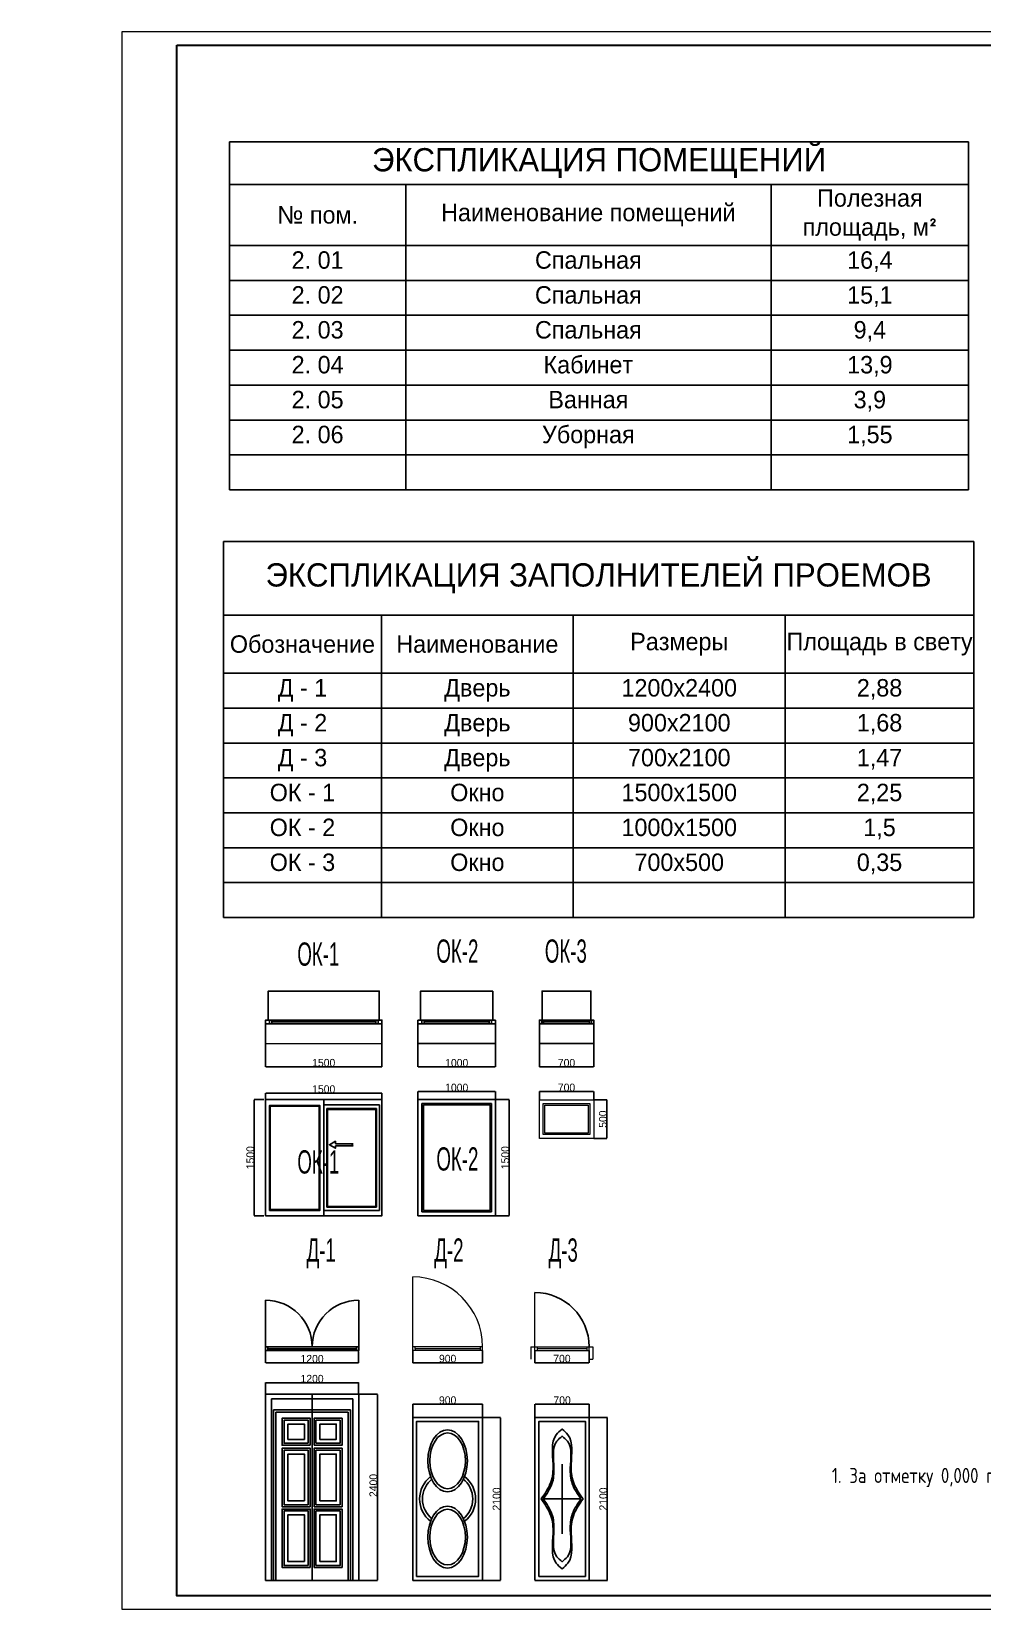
# Model space of a CAD drawing. Header units: millimetres. Extents: x 306212 to 393045, y -154783 to -111932.
# Drawn here: x 364267 to 376521, y -132283 to -111932 of the extents above; entities that cross this region are included whole.
import ezdxf

# ---------------------------------------------------------------- set-up
doc = ezdxf.new("R2010")
doc.units = ezdxf.units.MM
for name, color, linetype in [('0 duvar', 2, 'Continuous'), ('AHSAP KAPI', 152, 'Continuous'), ('DENIZLIK', 174, 'Continuous'), ('PENCERE', 152, 'Continuous')]:
    doc.layers.add(name, color=color, linetype=linetype)
for name, color, linetype, lineweight in [('ahsap', 222, 'Continuous', 13), ('OLCU', 7, 'Continuous', 13), ('Pencere No', 7, 'Continuous', 13)]:
    doc.layers.add(name, color=color, linetype=linetype, lineweight=lineweight)
doc.styles.add('1', font='ARIALN.TTF', dxfattribs={"width": 0.7})
doc.styles.add('SPDS', font='SPDS.shx')
doc.dimstyles.new('ISO-25', dxfattribs={"dimtxt": 100, "dimasz": 2.5, "dimexe": 1.25, "dimexo": 0.625, "dimtad": 1, "dimdec": 0, "dimtxsty": 'Standard', "dimcen": 2.5, "dimadec": 0, "dimazin": 0, "dimtfac": 1, "dimtdec": 0, "dimtmove": 0, "dimatfit": 3, "dimfxl": 0, "dimarcsym": 0})

# ---------------------------------------------------------------- blocks, each defined once
blk = doc.blocks.new('*D633')
at = {"layer": 'ahsap', "color": 0, "lineweight": -2}
for p, q in [((377914, -114007), (377917, -114007)), ((377916, -125407), (377916, -114157)), ((377918, -125557), (377915, -125557))]:
    blk.add_line(p, q, dxfattribs=at)
at = {"layer": 'ahsap', "color": 0}
for points in [[(377891, -114157), (377941, -114157), (377916, -114007)], [(377891, -125407), (377941, -125407), (377916, -125557)]]:
    blk.add_solid(points, dxfattribs=at)
at = {"layer": 'DEFPOINTS', "color": 0}
for p in [(348797, -114007), (377916, -114007), (378409, -125557)]:
    blk.add_point(p, dxfattribs=at)
at = {"layer": 'ahsap', "color": 0, "insert": (377791, -119782), "char_height": 150, "attachment_point": 5, "rotation": 90}
blk.add_mtext('11550', dxfattribs=at)
blk = doc.blocks.new('*T581')
at = {"layer": 'ahsap', "color": 0, "linetype": 'ByBlock', "lineweight": -2}
for p, q in [((0, 0), (9525, 0)), ((0, 0), (0, -4488)), ((9525, 0), (9525, -4488)), ((0, -550), (9525, -550)), ((2270, -550), (2270, -4488)), ((6978, -550), (6978, -4488)), ((0, -1338), (9525, -1338)), ((0, -1788), (9525, -1788)), ((0, -2238), (9525, -2238)), ((0, -2688), (9525, -2688)), ((0, -3138), (9525, -3138)), ((0, -3588), (9525, -3588)), ((0, -4038), (9525, -4038)), ((0, -4488), (9525, -4488))]:
    blk.add_line(p, q, dxfattribs=at)
at = {"layer": 'ahsap', "color": 0}
for s, insert, char_height, width, attachment_point in [('ЭКСПЛИКАЦИЯ ПОМЕЩЕНИЙ', (4762, -275), 300, 9375, 5), ('Наименование помещений', (4624, -944), 225, 4557.96, 5), ('Полезная площадь, м{\\fISOCPEUR|b0|i0|c204|p34;²}', (8252, -944), 225, 2396.96, 5), ('{\\fArial|b0|i0|c204|p34;№} пом.', (1135, -944), 225, 2120.08, 5), ('2. 01', (1135, -1412), 225, 2120.08, 2), ('Спальная', (4624, -1412), 225, 4557.96, 2), ('16,4', (8252, -1412), 225, 2396.96, 2), ('2. 02', (1135, -1862), 225, 2120.08, 2), ('Спальная', (4624, -1862), 225, 4557.96, 2), ('15,1', (8252, -1862), 225, 2396.96, 2), ('2. 03', (1135, -2312), 225, 2120.08, 2), ('Спальная', (4624, -2312), 225, 4557.96, 2), ('9,4', (8252, -2312), 225, 2396.96, 2), ('2. 04', (1135, -2762), 225, 2120.08, 2), ('Кабинет', (4624, -2762), 225, 4557.96, 2), ('13,9', (8252, -2762), 225, 2396.96, 2), ('2. 05', (1135, -3212), 225, 2120.08, 2), ('Ванная', (4624, -3212), 225, 4557.96, 2), ('3,9', (8252, -3212), 225, 2396.96, 2), ('2. 06', (1135, -3662), 225, 2120.08, 2), ('Уборная', (4624, -3662), 225, 4557.96, 2), ('1,55', (8252, -3662), 225, 2396.96, 2)]:
    blk.add_mtext(s, dxfattribs=dict(at, insert=insert, char_height=char_height, width=width, attachment_point=attachment_point))
blk = doc.blocks.new('*T611')
at = {"layer": 'ahsap', "color": 0, "linetype": 'ByBlock', "lineweight": -2}
for p, q in [((0, 0), (9669, 0)), ((0, 0), (0, -4850)), ((9669, 0), (9669, -4850)), ((0, -950), (9669, -950)), ((2036, -950), (2036, -4850)), ((4508, -950), (4508, -4850)), ((7240, -950), (7240, -4850)), ((0, -1700), (9669, -1700)), ((0, -2150), (9669, -2150)), ((0, -2600), (9669, -2600)), ((0, -3050), (9669, -3050)), ((0, -3500), (9669, -3500)), ((0, -3950), (9669, -3950)), ((0, -4400), (9669, -4400)), ((0, -4850), (9669, -4850))]:
    blk.add_line(p, q, dxfattribs=at)
at = {"layer": 'ahsap', "color": 0}
for s, insert, char_height, width, attachment_point in [('ЭКСПЛИКАЦИЯ ЗАПОЛНИТЕЛЕЙ ПРОЕМОВ', (4834, -475), 300, 9518.96, 5), ('Обозначение', (1018, -1325), 225, 1885.55, 5), ('Наименование', (3272, -1325), 225, 2322.19, 5), ('Размеры', (5874, -1325), 225, 2582.42, 5), ('Площадь в свету', (8455, -1325), 225, 2278.81, 5), ('Д - 1', (1018, -1775), 225, 1885.55, 2), ('Дверь', (3272, -1775), 225, 2322.19, 2), ('1200х2400', (5874, -1775), 225, 2582.42, 2), ('2,88', (8455, -1775), 225, 2278.81, 2), ('Д - 2', (1018, -2225), 225, 1885.55, 2), ('Дверь', (3272, -2225), 225, 2322.19, 2), ('900х2100', (5874, -2225), 225, 2582.42, 2), ('1,68', (8455, -2225), 225, 2278.81, 2), ('Д - 3', (1018, -2675), 225, 1885.55, 2), ('Дверь', (3272, -2675), 225, 2322.19, 2), ('700х2100', (5874, -2675), 225, 2582.42, 2), ('1,47', (8455, -2675), 225, 2278.81, 2), ('ОК - 1', (1018, -3125), 225, 1885.55, 2), ('Окно', (3272, -3125), 225, 2322.19, 2), ('1500х1500', (5874, -3125), 225, 2582.42, 2), ('2,25', (8455, -3125), 225, 2278.81, 2), ('ОК - 2', (1018, -3575), 225, 1885.55, 2), ('Окно', (3272, -3575), 225, 2322.19, 2), ('1000х1500', (5874, -3575), 225, 2582.42, 2), ('1,5', (8455, -3575), 225, 2278.81, 2), ('ОК - 3', (1018, -4025), 225, 1885.55, 2), ('Окно', (3272, -4025), 225, 2322.19, 2), ('700х500', (5874, -4025), 225, 2582.42, 2), ('0,35', (8455, -4025), 225, 2278.81, 2)]:
    blk.add_mtext(s, dxfattribs=dict(at, insert=insert, char_height=char_height, width=width, attachment_point=attachment_point))
blk = doc.blocks.new('*D650')
at = {"layer": 'ahsap', "color": 0, "lineweight": -2}
for p, q in [((367282, -124986), (367282, -125285)), ((368782, -124986), (368782, -125285)), ((367285, -125284), (368780, -125284))]:
    blk.add_line(p, q, dxfattribs=at)
at = {"layer": 'ahsap', "color": 0}
for points in [[(367285, -125283), (367285, -125284), (367282, -125284)], [(368780, -125283), (368780, -125284), (368782, -125284)]]:
    blk.add_solid(points, dxfattribs=at)
at = {"layer": 'DEFPOINTS', "color": 0}
for p in [(367282, -124986), (368782, -124986), (368782, -125284)]:
    blk.add_point(p, dxfattribs=at)
at = {"layer": 'ahsap', "color": 0, "insert": (368032, -125233), "char_height": 100, "attachment_point": 5}
blk.add_mtext('1500', dxfattribs=at)
blk = doc.blocks.new('pencere')
at = {"layer": 'AHSAP KAPI'}
for p, q in [((0, 2.5), (0, -2.5)), ((0, 2.5), (100, 2.5)), ((5, 2.5), (5, -2.5)), ((8, 2.5), (8, -2.5)), ((8, 0), (92, 0)), ((92, 2.5), (92, -2.5)), ((95, 2.5), (95, -2.5)), ((100, 2.5), (100, -2.5)), ((0, -2.5), (100, -2.5))]:
    blk.add_line(p, q, dxfattribs=at)
blk = doc.blocks.new('*D652')
at = {"layer": 'ahsap', "color": 0, "lineweight": -2}
for p, q in [((369246, -124986), (369246, -125286)), ((370246, -124986), (370246, -125286)), ((369248, -125285), (370243, -125285))]:
    blk.add_line(p, q, dxfattribs=at)
at = {"layer": 'ahsap', "color": 0}
for points in [[(369248, -125284), (369248, -125285), (369246, -125285)], [(370243, -125284), (370243, -125285), (370246, -125285)]]:
    blk.add_solid(points, dxfattribs=at)
at = {"layer": 'DEFPOINTS', "color": 0}
for p in [(369246, -124986), (370246, -124986), (370246, -125285)]:
    blk.add_point(p, dxfattribs=at)
at = {"layer": 'ahsap', "color": 0, "insert": (369746, -125234), "char_height": 100, "attachment_point": 5}
blk.add_mtext('1000', dxfattribs=at)
blk = doc.blocks.new('*D648')
at = {"layer": 'ahsap', "color": 0, "lineweight": -2}
for p, q in [((367282, -125706), (367282, -125622)), ((367285, -125623), (368780, -125623)), ((368782, -125706), (368782, -125622))]:
    blk.add_line(p, q, dxfattribs=at)
at = {"layer": 'ahsap', "color": 0}
for points in [[(367285, -125623), (367285, -125624), (367282, -125623)], [(368780, -125623), (368780, -125624), (368782, -125623)]]:
    blk.add_solid(points, dxfattribs=at)
at = {"layer": 'DEFPOINTS', "color": 0}
for p in [(367282, -125706), (368782, -125623), (368782, -125706)]:
    blk.add_point(p, dxfattribs=at)
at = {"layer": 'ahsap', "color": 0, "insert": (368032, -125573), "char_height": 100, "attachment_point": 5}
blk.add_mtext('1500', dxfattribs=at)
blk = doc.blocks.new('*D649')
at = {"layer": 'ahsap', "color": 0, "lineweight": -2}
for p, q in [((367262, -125706), (367135, -125706)), ((367136, -125709), (367136, -127204)), ((367262, -127206), (367135, -127206))]:
    blk.add_line(p, q, dxfattribs=at)
at = {"layer": 'ahsap', "color": 0}
for points in [[(367136, -125709), (367137, -125709), (367136, -125706)], [(367136, -127204), (367137, -127204), (367136, -127206)]]:
    blk.add_solid(points, dxfattribs=at)
at = {"layer": 'DEFPOINTS', "color": 0}
for p in [(367263, -125706), (367136, -127206), (367263, -127206)]:
    blk.add_point(p, dxfattribs=at)
at = {"layer": 'ahsap', "color": 0, "insert": (367086, -126456), "char_height": 100, "attachment_point": 5, "rotation": 90}
blk.add_mtext('1500', dxfattribs=at)
blk = doc.blocks.new('Окно 1500')
at = {"layer": 'ahsap'}
blk.add_line((374583, -107648), (374583, -108980), dxfattribs=at)
at = {"layer": 'AHSAP KAPI'}
for p, q in [((374643, -109060), (374643, -107560)), ((375362, -107638), (375362, -108990)), ((374683, -108950), (374683, -107678)), ((374683, -107678), (375322, -107678)), ((374693, -108940), (374693, -107688)), ((374693, -107688), (375312, -107688)), ((375312, -107688), (375312, -108940)), ((375322, -107678), (375322, -108950)), ((374793, -108130), (375022, -108130)), ((374793, -108157), (375022, -108157)), ((375022, -108130), (375002, -108143)), ((375022, -108157), (375002, -108143)), ((375322, -108950), (374683, -108950)), ((375312, -108940), (374693, -108940))]:
    blk.add_line(p, q, dxfattribs=at)
for points in [[(373893, -109060), (373893, -107560), (375393, -107560), (375393, -109060)], [(373943, -108990), (373943, -107638), (374593, -107638), (374593, -108990)], [(373953, -108980), (373953, -107648), (374583, -107648), (374583, -108980)]]:
    blk.add_lwpolyline(points, close=True, dxfattribs=at)
blk.add_lwpolyline([(374793, -108130), (374793, -108099), (374715, -108143), (374793, -108188), (374793, -108157)], dxfattribs=at)
at = {"layer": 'PENCERE'}
for p, q in [((374643, -107630), (375362, -107630)), ((375362, -107630), (375362, -108990)), ((374643, -108990), (375362, -108990))]:
    blk.add_line(p, q, dxfattribs=at)
blk = doc.blocks.new('*D646')
at = {"layer": 'ahsap', "color": 0, "lineweight": -2}
for p, q in [((370246, -125706), (370423, -125706)), ((370421, -125709), (370421, -127204)), ((370246, -127206), (370423, -127206))]:
    blk.add_line(p, q, dxfattribs=at)
at = {"layer": 'ahsap', "color": 0}
for points in [[(370421, -125709), (370422, -125709), (370421, -125706)], [(370421, -127204), (370422, -127204), (370421, -127206)]]:
    blk.add_solid(points, dxfattribs=at)
at = {"layer": 'DEFPOINTS', "color": 0}
for p in [(370246, -125706), (370246, -127206), (370421, -127206)]:
    blk.add_point(p, dxfattribs=at)
at = {"layer": 'ahsap', "color": 0, "insert": (370371, -126456), "char_height": 100, "attachment_point": 5, "rotation": 90}
blk.add_mtext('1500', dxfattribs=at)
blk = doc.blocks.new('*D647')
at = {"layer": 'ahsap', "color": 0, "lineweight": -2}
for p, q in [((369246, -125706), (369246, -125603)), ((370243, -125604), (369248, -125604)), ((370246, -125706), (370246, -125603))]:
    blk.add_line(p, q, dxfattribs=at)
at = {"layer": 'ahsap', "color": 0}
for points in [[(369248, -125603), (369248, -125604), (369246, -125604)], [(370243, -125603), (370243, -125604), (370246, -125604)]]:
    blk.add_solid(points, dxfattribs=at)
at = {"layer": 'DEFPOINTS', "color": 0}
for p in [(369246, -125604), (369246, -125706), (370246, -125706)]:
    blk.add_point(p, dxfattribs=at)
at = {"layer": 'ahsap', "color": 0, "insert": (369746, -125553), "char_height": 100, "attachment_point": 5}
blk.add_mtext('1000', dxfattribs=at)
blk = doc.blocks.new('*D651')
at = {"layer": 'ahsap', "color": 0, "lineweight": -2}
for p, q in [((370811, -124986), (370811, -125286)), ((371511, -124986), (371511, -125286)), ((370814, -125284), (371509, -125284))]:
    blk.add_line(p, q, dxfattribs=at)
at = {"layer": 'ahsap', "color": 0}
for points in [[(370814, -125284), (370814, -125285), (370811, -125284)], [(371509, -125284), (371509, -125285), (371511, -125284)]]:
    blk.add_solid(points, dxfattribs=at)
at = {"layer": 'DEFPOINTS', "color": 0}
for p in [(370811, -124986), (371511, -124986), (371511, -125284)]:
    blk.add_point(p, dxfattribs=at)
at = {"layer": 'ahsap', "color": 0, "insert": (371161, -125234), "char_height": 100, "attachment_point": 5}
blk.add_mtext('700', dxfattribs=at)
blk = doc.blocks.new('Окно 1000')
at = {"layer": 'PENCERE'}
for p, q in [((369296, -127028), (369296, -128428)), ((369296, -127028), (370196, -127028)), ((369316, -127048), (369316, -128408)), ((369316, -127048), (370176, -127048)), ((370176, -127048), (370176, -128408)), ((370196, -127028), (370196, -128428)), ((369316, -128408), (370176, -128408)), ((369296, -128428), (370196, -128428))]:
    blk.add_line(p, q, dxfattribs=at)
blk.add_lwpolyline([(369246, -126978), (370246, -126978), (370246, -128478), (369246, -128478), (369246, -126978)], dxfattribs=at)
blk = doc.blocks.new('*D654')
at = {"layer": 'ahsap', "color": 0, "lineweight": -2}
for p, q in [((370811, -125708), (370811, -125601)), ((370814, -125603), (371509, -125603)), ((371511, -125708), (371511, -125601))]:
    blk.add_line(p, q, dxfattribs=at)
at = {"layer": 'ahsap', "color": 0}
for points in [[(370814, -125602), (370814, -125603), (370811, -125603)], [(371509, -125602), (371509, -125603), (371511, -125603)]]:
    blk.add_solid(points, dxfattribs=at)
at = {"layer": 'DEFPOINTS', "color": 0}
for p in [(370811, -125709), (371511, -125603), (371511, -125709)]:
    blk.add_point(p, dxfattribs=at)
at = {"layer": 'ahsap', "color": 0, "insert": (371161, -125552), "char_height": 100, "attachment_point": 5}
blk.add_mtext('700', dxfattribs=at)
blk = doc.blocks.new('*D655')
at = {"layer": 'ahsap', "color": 0, "lineweight": -2}
for p, q in [((371512, -125709), (371682, -125709)), ((371681, -126206), (371681, -125711)), ((371512, -126209), (371682, -126209))]:
    blk.add_line(p, q, dxfattribs=at)
at = {"layer": 'ahsap', "color": 0}
for points in [[(371681, -125711), (371682, -125711), (371681, -125709)], [(371681, -126206), (371682, -126206), (371681, -126209)]]:
    blk.add_solid(points, dxfattribs=at)
at = {"layer": 'DEFPOINTS', "color": 0}
for p in [(371511, -125709), (371681, -125709), (371511, -126209)]:
    blk.add_point(p, dxfattribs=at)
at = {"layer": 'ahsap', "color": 0, "insert": (371630, -125959), "char_height": 100, "attachment_point": 5, "rotation": 90}
blk.add_mtext('500', dxfattribs=at)
blk = doc.blocks.new('Окно 700')
at = {"layer": 'AHSAP KAPI', "lineweight": 5}
for points in [[(370811, -126981), (371511, -126981), (371511, -127481), (370811, -127481), (370811, -126981)], [(370861, -127031), (370861, -127031), (371461, -127031), (371461, -127431), (370861, -127431), (370861, -127031)], [(370881, -127051), (370881, -127051), (371441, -127051), (371441, -127411), (370881, -127411), (370881, -127051)]]:
    blk.add_lwpolyline(points, dxfattribs=at)
blk = doc.blocks.new('Дверь 900')
at = {"layer": 'AHSAP KAPI', "lineweight": 5}
for p, q in [((355709, -118407), (355709, -117507)), ((356609, -118407), (355709, -118407)), ((355739, -118432), (355739, -118407)), ((355739, -118432), (356579, -118432)), ((355739, -118432), (355739, -118457)), ((356579, -118407), (356579, -118457)), ((356609, -118457), (355709, -118457))]:
    blk.add_line(p, q, dxfattribs=at)
for points in [[(355709, -118457), (355709, -118407)], [(356609, -118457), (356609, -118407)]]:
    blk.add_lwpolyline(points, dxfattribs=at)
blk.add_arc((355709, -118407), 900, 0, 90, dxfattribs=at)
blk = doc.blocks.new('*D672')
at = {"layer": 'ahsap', "color": 0, "lineweight": -2}
for p, q in [((369179, -128945), (369179, -129101)), ((370079, -128945), (370079, -129101)), ((369181, -129100), (370076, -129100))]:
    blk.add_line(p, q, dxfattribs=at)
at = {"layer": 'ahsap', "color": 0}
for points in [[(369181, -129100), (369181, -129100), (369179, -129100)], [(370076, -129100), (370076, -129100), (370079, -129100)]]:
    blk.add_solid(points, dxfattribs=at)
at = {"layer": 'DEFPOINTS', "color": 0}
for p in [(369179, -128945), (370079, -128945), (370079, -129100)]:
    blk.add_point(p, dxfattribs=at)
at = {"layer": 'ahsap', "color": 0, "insert": (369629, -129049), "char_height": 100, "attachment_point": 5}
blk.add_mtext('900', dxfattribs=at)
blk = doc.blocks.new('*D671')
at = {"layer": 'ahsap', "color": 0, "lineweight": -2}
for p, q in [((370752, -128945), (370752, -129101)), ((371452, -128945), (371452, -129101)), ((371449, -129100), (370754, -129100))]:
    blk.add_line(p, q, dxfattribs=at)
at = {"layer": 'ahsap', "color": 0}
for points in [[(370754, -129100), (370754, -129100), (370752, -129100)], [(371449, -129100), (371449, -129100), (371452, -129100)]]:
    blk.add_solid(points, dxfattribs=at)
at = {"layer": 'DEFPOINTS', "color": 0}
for p in [(370752, -128945), (371452, -128945), (370752, -129100)]:
    blk.add_point(p, dxfattribs=at)
at = {"layer": 'ahsap', "color": 0, "insert": (371102, -129049), "char_height": 100, "attachment_point": 5}
blk.add_mtext('700', dxfattribs=at)
blk = doc.blocks.new('Дверь 700')
at = {"layer": 'AHSAP KAPI', "lineweight": 5}
for p, q in [((381141, -106535), (381141, -105835)), ((381141, -106535), (381841, -106535)), ((381141, -106585), (381841, -106585)), ((381171, -106535), (381171, -106585)), ((381811, -106560), (381171, -106560)), ((381811, -106535), (381811, -106585))]:
    blk.add_line(p, q, dxfattribs=at)
for points in [[(381141, -106585), (381141, -106535)], [(381841, -106585), (381841, -106535)]]:
    blk.add_lwpolyline(points, dxfattribs=at)
at = {"layer": 'AHSAP KAPI'}
blk.add_arc((381141, -106535), 700, 0, 90, dxfattribs=at)
blk = doc.blocks.new('*D668')
at = {"layer": 'ahsap', "color": 0, "lineweight": -2}
for p, q in [((368483, -129508), (368724, -129508)), ((368723, -129510), (368723, -131905)), ((368484, -131908), (368724, -131908))]:
    blk.add_line(p, q, dxfattribs=at)
at = {"layer": 'ahsap', "color": 0}
for points in [[(368722, -129510), (368723, -129510), (368723, -129508)], [(368722, -131905), (368723, -131905), (368723, -131908)]]:
    blk.add_solid(points, dxfattribs=at)
at = {"layer": 'DEFPOINTS', "color": 0}
for p in [(368482, -129508), (368483, -131908), (368723, -131908)]:
    blk.add_point(p, dxfattribs=at)
at = {"layer": 'ahsap', "color": 0, "insert": (368672, -130684), "char_height": 100, "attachment_point": 5, "rotation": 90}
blk.add_mtext('2400', dxfattribs=at)
blk = doc.blocks.new('*D670')
at = {"layer": 'ahsap', "color": 0, "lineweight": -2}
for p, q in [((367282, -129507), (367282, -129357)), ((367285, -129358), (368480, -129358)), ((368482, -129507), (368482, -129357))]:
    blk.add_line(p, q, dxfattribs=at)
at = {"layer": 'ahsap', "color": 0}
for points in [[(367285, -129358), (367285, -129359), (367282, -129358)], [(368480, -129358), (368480, -129359), (368482, -129358)]]:
    blk.add_solid(points, dxfattribs=at)
at = {"layer": 'DEFPOINTS', "color": 0}
for p in [(368482, -129358), (367282, -129508), (368482, -129508)]:
    blk.add_point(p, dxfattribs=at)
at = {"layer": 'ahsap', "color": 0, "insert": (367882, -129308), "char_height": 100, "attachment_point": 5}
blk.add_mtext('1200', dxfattribs=at)
blk = doc.blocks.new('*D669')
at = {"layer": 'ahsap', "color": 0, "lineweight": -2}
for p, q in [((367282, -128945), (367282, -129103)), ((368482, -128956), (368482, -129103)), ((367285, -129101), (368480, -129101))]:
    blk.add_line(p, q, dxfattribs=at)
at = {"layer": 'ahsap', "color": 0}
for points in [[(367285, -129101), (367285, -129102), (367282, -129101)], [(368480, -129101), (368480, -129102), (368482, -129101)]]:
    blk.add_solid(points, dxfattribs=at)
at = {"layer": 'DEFPOINTS', "color": 0}
for p in [(367282, -128945), (368482, -128955), (368482, -129101)]:
    blk.add_point(p, dxfattribs=at)
at = {"layer": 'ahsap', "color": 0, "insert": (367882, -129051), "char_height": 100, "attachment_point": 5}
blk.add_mtext('1200', dxfattribs=at)
blk = doc.blocks.new('Дверь 1200')
blk.add_line((383631, -106585), (383631, -106535))
at = {"layer": 'AHSAP KAPI'}
blk.add_lwpolyline([(382431, -106560), (382431, -106535), (382461, -106535), (382461, -106585), (382431, -106585), (382431, -106560), (382431, -106585), (382461, -106585), (383601, -106585), (383631, -106585), (383631, -106535), (383601, -106535), (383601, -106585), (383601, -106560), (382461, -106560), (382461, -106535), (383601, -106535), (382431, -106535), (382461, -106535), (382431, -106535), (382431, -105935), (382431, -106535), (383631, -106535), (383631, -105935)], dxfattribs=at)
for centre, start, end in [((382431, -106535), 360, 90), ((383631, -106535), 90.0426, 180)]:
    blk.add_arc(centre, 600, start, end, dxfattribs=at)
blk = doc.blocks.new('*D666')
at = {"layer": 'ahsap', "color": 0, "lineweight": -2}
for p, q in [((370079, -129808), (370312, -129808)), ((370311, -131905), (370311, -129810)), ((370079, -131908), (370312, -131908))]:
    blk.add_line(p, q, dxfattribs=at)
at = {"layer": 'ahsap', "color": 0}
for points in [[(370310, -129810), (370311, -129810), (370311, -129808)], [(370310, -131905), (370311, -131905), (370311, -131908)]]:
    blk.add_solid(points, dxfattribs=at)
at = {"layer": 'DEFPOINTS', "color": 0}
for p in [(370079, -129808), (370311, -129808), (370079, -131908)]:
    blk.add_point(p, dxfattribs=at)
at = {"layer": 'ahsap', "color": 0, "insert": (370260, -130858), "char_height": 100, "attachment_point": 5, "rotation": 90}
blk.add_mtext('2100', dxfattribs=at)
blk = doc.blocks.new('*D667')
at = {"layer": 'ahsap', "color": 0, "lineweight": -2}
for p, q in [((369179, -129807), (369179, -129634)), ((369181, -129635), (370076, -129635)), ((370079, -129807), (370079, -129634))]:
    blk.add_line(p, q, dxfattribs=at)
at = {"layer": 'ahsap', "color": 0}
for points in [[(369181, -129635), (369181, -129636), (369179, -129635)], [(370076, -129635), (370076, -129636), (370079, -129635)]]:
    blk.add_solid(points, dxfattribs=at)
at = {"layer": 'DEFPOINTS', "color": 0}
for p in [(369179, -129808), (370079, -129635), (370079, -129808)]:
    blk.add_point(p, dxfattribs=at)
at = {"layer": 'ahsap', "color": 0, "insert": (369629, -129585), "char_height": 100, "attachment_point": 5}
blk.add_mtext('900', dxfattribs=at)
blk = doc.blocks.new('*D664')
at = {"layer": 'ahsap', "color": 0, "lineweight": -2}
for p, q in [((371454, -129808), (371687, -129808)), ((371686, -131905), (371686, -129810)), ((371454, -131908), (371687, -131908))]:
    blk.add_line(p, q, dxfattribs=at)
at = {"layer": 'ahsap', "color": 0}
for points in [[(371685, -129810), (371686, -129810), (371686, -129808)], [(371685, -131905), (371686, -131905), (371686, -131908)]]:
    blk.add_solid(points, dxfattribs=at)
at = {"layer": 'DEFPOINTS', "color": 0}
for p in [(371454, -129808), (371686, -129808), (371454, -131908)]:
    blk.add_point(p, dxfattribs=at)
at = {"layer": 'ahsap', "color": 0, "insert": (371635, -130858), "char_height": 100, "attachment_point": 5, "rotation": 90}
blk.add_mtext('2100', dxfattribs=at)
blk = doc.blocks.new('*D665')
at = {"layer": 'ahsap', "color": 0, "lineweight": -2}
for p, q in [((370754, -129807), (370754, -129634)), ((370757, -129635), (371452, -129635)), ((371454, -129807), (371454, -129634))]:
    blk.add_line(p, q, dxfattribs=at)
at = {"layer": 'ahsap', "color": 0}
for points in [[(370757, -129635), (370757, -129636), (370754, -129635)], [(371452, -129635), (371452, -129636), (371454, -129635)]]:
    blk.add_solid(points, dxfattribs=at)
at = {"layer": 'DEFPOINTS', "color": 0}
for p in [(370754, -129808), (371454, -129635), (371454, -129808)]:
    blk.add_point(p, dxfattribs=at)
at = {"layer": 'ahsap', "color": 0, "insert": (371104, -129585), "char_height": 100, "attachment_point": 5}
blk.add_mtext('700', dxfattribs=at)
blk = doc.blocks.new('Дверь Д2')
at = {"layer": 'AHSAP KAPI', "linetype": 'Continuous'}
for points in [[(384327, -109883), (384327, -107783), (385227, -107783), (385227, -109883), (384327, -109883)], [(384377, -107833), (384377, -107833), (385177, -107833), (385177, -109833), (384377, -109833), (384377, -107833)]]:
    blk.add_lwpolyline(points, dxfattribs=at)
for radius, start, end in [(361, 127.2821, 232.7179), (325, 127.2821, 232.7179), (325, 307.2821, 52.7179), (361, 307.2821, 52.7179)]:
    blk.add_arc((384777, -108833), radius, start, end, dxfattribs=at)
for major_axis in [(0, -400), (0, -360)]:
    blk.add_ellipse((384777, -108341), major_axis=major_axis, ratio=0.636973, dxfattribs=at)
at = {"layer": 'AHSAP KAPI', "linetype": 'Continuous', "extrusion": (0, 0, -1)}
for major_axis in [(0, 400), (0, 360)]:
    blk.add_ellipse((384777, -109325), major_axis=major_axis, ratio=0.636973, dxfattribs=at)
blk = doc.blocks.new('Дверь Д3')
at = {"layer": 'AHSAP KAPI', "linetype": 'Continuous'}
for p, q in [((386253, -109283), (386253, -108383)), ((386010, -108833), (386496, -108833))]:
    blk.add_line(p, q, dxfattribs=at)
for points in [[(385903, -109881), (385903, -107783), (386603, -107783), (386603, -109883), (385903, -109883)], [(385953, -107833), (385953, -107833), (386553, -107833), (386553, -109833), (385953, -109833), (385953, -107833)]]:
    blk.add_lwpolyline(points, dxfattribs=at)
for points in [[(386523, -108833), (386474, -108763), (386380, -108629), (386357, -108342), (386410, -108064), (386280, -107956), (386253, -107933), (386253, -107933), (386225, -107956), (386096, -108064), (386148, -108342), (386125, -108629), (386032, -108763), (385983, -108833), (385983, -108833), (386032, -108903), (386125, -109037), (386148, -109325), (386096, -109602), (386225, -109710), (386253, -109733), (386253, -109733), (386280, -109710), (386410, -109602), (386357, -109325), (386380, -109037), (386474, -108903), (386523, -108833)], [(386496, -108833), (386452, -108770), (386368, -108650), (386347, -108391), (386395, -108141), (386278, -108044), (386253, -108023), (386253, -108023), (386228, -108044), (386111, -108141), (386159, -108391), (386138, -108650), (386054, -108770), (386010, -108833), (386010, -108833), (386054, -108896), (386138, -109017), (386159, -109275), (386111, -109525), (386228, -109623), (386253, -109643), (386253, -109643), (386278, -109623), (386395, -109525), (386347, -109275), (386368, -109017), (386452, -108896), (386496, -108833)]]:
    blk.add_open_spline(points, degree=3, knots=[0, 0, 0, 0, 278.921709, 530.246195, 960.737679, 1076.983954, 1076.983954, 1076.983954, 1076.983954, 1193.230229, 1623.721714, 1875.046199, 2153.967908, 2153.967908, 2153.967908, 2153.967908, 2432.889617, 2684.214103, 3114.705587, 3230.951862, 3230.951862, 3230.951862, 3230.951862, 3347.198137, 3777.689622, 4029.014107, 4307.935816, 4307.935816, 4307.935816, 4307.935816], dxfattribs=at)
blk = doc.blocks.new('Дверь Д1')
at = {"layer": 'AHSAP KAPI'}
for p, q in [((382431, -107483), (383631, -107483)), ((382431, -107483), (382431, -109883)), ((382506, -107543), (383556, -107543)), ((382506, -109883), (382506, -107543)), ((383031, -107483), (383031, -109883)), ((383556, -109883), (383556, -107543)), ((383631, -107483), (383631, -109883)), ((382431, -109883), (383631, -109883))]:
    blk.add_line(p, q, dxfattribs=at)
at = {"layer": 'AHSAP KAPI', "linetype": 'Continuous'}
for p, q in [((382534, -109883), (382534, -107683)), ((382534, -107683), (383527, -107683)), ((382564, -109883), (382564, -107713)), ((382564, -107713), (383497, -107713)), ((383497, -109883), (383497, -107713)), ((383527, -109883), (383527, -107683))]:
    blk.add_line(p, q, dxfattribs=at)
for points in [[(383006, -108140), (382644, -108140), (382644, -107793), (383006, -107793)], [(382981, -108115), (382669, -108115), (382669, -107818), (382981, -107818)], [(383056, -108140), (383417, -108140), (383417, -107793), (383056, -107793)], [(383081, -108115), (383392, -108115), (383392, -107818), (383081, -107818)], [(382931, -108065), (382719, -108065), (382719, -107868), (382931, -107868)], [(383131, -108065), (383342, -108065), (383342, -107868), (383131, -107868)], [(383006, -108933), (382644, -108933), (382644, -108180), (383006, -108180)], [(382981, -108908), (382669, -108908), (382669, -108205), (382981, -108205)], [(382931, -108858), (382719, -108858), (382719, -108255), (382931, -108255)], [(383056, -108933), (383417, -108933), (383417, -108180), (383056, -108180)], [(383081, -108908), (383392, -108908), (383392, -108205), (383081, -108205)], [(383131, -108858), (383342, -108858), (383342, -108255), (383131, -108255)], [(383006, -109717), (382644, -109717), (382644, -108963), (383006, -108963)], [(382981, -109692), (382669, -109692), (382669, -108988), (382981, -108988)], [(382931, -109642), (382719, -109642), (382719, -109038), (382931, -109038)], [(383056, -109717), (383417, -109717), (383417, -108963), (383056, -108963)], [(383081, -109692), (383392, -109692), (383392, -108988), (383081, -108988)], [(383131, -109642), (383342, -109642), (383342, -109038), (383131, -109038)]]:
    blk.add_lwpolyline(points, close=True, dxfattribs=at)

msp = doc.modelspace()

# ---------------------------------------------------------------- linework, layer by layer
at = {"layer": '0 duvar', "color": 7, "lineweight": 30, "ltscale": 0.071429}
msp.add_lwpolyline([(366140.8, -112108.8), (392868.1, -112108.8), (392868.1, -132106), (366140.8, -132106)], close=True, dxfattribs=at)
at = {"layer": 'ahsap'}
for p, q in [((367332.2, -125783.4), (367332.2, -127136.2)), ((367342.2, -125793.4), (367342.2, -127126.2))]:
    msp.add_line(p, q, dxfattribs=at)
at = {"layer": 'AHSAP KAPI', "lineweight": 5}
for p, q in [((370701.8, -128894.8), (370751.8, -128894.8)), ((370701.8, -128894.8), (370701.8, -129054.8)), ((370751.8, -129054.8), (370751.8, -128944.8)), ((371451.8, -128894.8), (371501.8, -128894.8)), ((371451.8, -129054.8), (371451.8, -128944.8)), ((371501.8, -128894.8), (371501.8, -129054.8)), ((371451.8, -129054.8), (371501.8, -129054.8))]:
    msp.add_line(p, q, dxfattribs=at)
at = {"layer": 'AHSAP KAPI'}
for points in [[(368782.2, -124705.5), (368782.2, -124680.5), (368732.2, -124680.5), (368732.2, -124730.5), (368782.2, -124730.5), (368782.2, -124705.5), (368782.2, -124730.5), (368702.2, -124730.5), (368702.2, -124680.5), (368732.2, -124680.5), (367362.2, -124680.5), (367362.2, -124705.5), (367362.2, -124730.5), (367332.2, -124730.5), (367332.2, -124680.5), (367362.2, -124680.5), (367282.2, -124680.5), (367282.2, -124730.5), (368702.2, -124730.5), (368702.2, -124705.5), (367362.2, -124705.5)], [(371511.1, -124730.5), (371481.1, -124730.5), (371456.1, -124730.5), (371456.1, -124680.5), (371481.1, -124680.5), (371481.1, -124730.5), (371511.1, -124730.5), (371511.1, -124680.5), (371456.1, -124680.5), (370841.1, -124680.5), (370811.1, -124680.5), (370811.1, -124730.5), (370841.1, -124730.5), (370841.1, -124680.5), (370866.1, -124680.5), (370866.1, -124730.5), (370841.1, -124730.5), (371456.1, -124730.5), (371456.1, -124705.5), (370866.1, -124705.5)]]:
    msp.add_lwpolyline(points, dxfattribs=at)
at = {"layer": 'DENIZLIK'}
for points in [[(368747.2, -124680.5), (368747.2, -124307.3), (367317.2, -124307.3), (367317.2, -124680.5), (368747.2, -124680.5)], [(370210.6, -124307.3), (370210.6, -124680.5), (369280.6, -124680.5), (369280.6, -124307.3), (370210.6, -124307.3)], [(371476.1, -124680.5), (371476.1, -124680.5), (371476.1, -124307.3), (371148.6, -124307.3), (370846.1, -124307.3), (370846.1, -124680.5), (370846.1, -124680.5), (371476.1, -124680.5)], [(367282.2, -124985.5), (367282.2, -124730.5), (368782.2, -124730.5), (368782.2, -124985.5), (367282.2, -124986.1)], [(370245.6, -124985.5), (370245.6, -124730.5), (369245.6, -124730.5), (369245.6, -124985.5), (370245.6, -124985.5)], [(370811.1, -124730.5), (370811.1, -124985.5), (371511.1, -124985.5), (371511.1, -124730.5), (370811.1, -124730.5)]]:
    msp.add_lwpolyline(points, dxfattribs=at)
at = {"layer": 'OLCU', "linetype": 'Continuous', "ltscale": 50}
msp.add_lwpolyline([(365433.7, -111932.1), (393044.8, -111932.1), (393044.8, -132282.7), (365433.7, -132282.7)], close=True, dxfattribs=at)

# ---------------------------------------------------------------- block references
for name, p in [('*T581', (366818.3, -113354)), ('*T611', (366739.8, -118508.4))]:
    msp.add_blockref(name, p)
at = {"layer": 'ahsap'}
for name, p in [('Окно 1500', (-6610.6, -18145.9)), ('Окно 1000', (0, 1271.9)), ('Окно 700', (0, 1271.9)), ('Дверь 900', (13470.2, -10487.4)), ('Дверь 700', (-10389, -22360.2)), ('Дверь 1200', (-15148.6, -22360.2)), ('Дверь Д1', (-15148.6, -22024.4)), ('Дверь Д2', (-15148.6, -22024.4)), ('Дверь Д3', (-15148.6, -22024.4))]:
    msp.add_blockref(name, p, dxfattribs=at)
at = {"layer": 'AHSAP KAPI', "xscale": 10, "yscale": 10, "zscale": 10, "rotation": 180}
msp.add_blockref('pencere', (370245.6, -124705.5), dxfattribs=at)

# ---------------------------------------------------------------- texts
at = {"layer": '0 duvar', "color": 0, "ltscale": 0.071429, "style": 'SPDS'}
msp.add_text('1. За отметку 0,000 принят уровень чистого пола первого этажа ', height=195, dxfattribs=at).set_placement((374580.7, -130652.1))
at = {"layer": 'Pencere No', "style": '1', "width": 0.7}
for s, p in [('ОК-1', (367692.1, -123980.3)), ('ОК-2', (369484, -123941.6)), ('ОК-3', (370881.4, -123941.6)), ('ОК-1', (367692.1, -126660.8)), ('ОК-2', (369484, -126622.1)), ('Д-1', (367810.7, -127797.7)), ('Д-2', (369456.7, -127797.7)), ('Д-3', (370929.7, -127797.7))]:
    msp.add_text(s, height=300, dxfattribs=at).set_placement(p)

# ---------------------------------------------------------------- dimensions: what is measured, and where the dimension line sits
at = {"layer": 'ahsap', "color": 0}
dim = msp.add_linear_dim(base=(377915.9, -114007.4), p1=(378408.6, -125557.4), p2=(348797.5, -114007.4), angle=90, dimstyle='ISO-25', override={"dimtxt": 150, "dimasz": 150, "dimgap": 50, "dimfxl": 2, "dimfxlon": 1}, dxfattribs=at)
dim.commit()
dim.dimension.update_dxf_attribs({"geometry": '*D633', "text_midpoint": (377915.9, -119782.4), "dimtype": 160})
at = {"layer": 'ahsap'}
for base, p1, p2, picture, middle in [((368782.2, -125283.5), (367282.2, -124985.5), (368782.2, -124985.5), '*D650', (368032.2, -125232.9)), ((370245.6, -125284.8), (369245.6, -124985.5), (370245.6, -124985.5), '*D652', (369745.6, -125234.1)), ((371511.1, -125284.3), (370811.1, -124985.5), (371511.1, -124985.5), '*D651', (371161.1, -125233.7)), ((368782.2, -125623.3), (367282.2, -125706.2), (368782.2, -125706.2), '*D648', (368032.2, -125572.7)), ((371511.1, -125602.5), (370811.1, -125708.7), (371511.1, -125708.7), '*D654', (371161.1, -125551.9)), ((368482.1, -129101.3), (367282.2, -128944.8), (368482.1, -128955.5), '*D669', (367882.2, -129050.7)), ((370078.8, -129100), (369178.8, -128944.8), (370078.8, -128944.8), '*D672', (369628.8, -129049.4)), ((370751.8, -129100), (371451.8, -128944.8), (370751.8, -128944.8), '*D671', (371101.8, -129049.4)), ((368482.2, -129358.5), (367282.2, -129507.6), (368482.2, -129507.6), '*D670', (367882.2, -129307.8)), ((370078.8, -129635.5), (369178.8, -129807.6), (370078.8, -129807.6), '*D667', (369628.8, -129584.9)), ((371454.3, -129635.5), (370754.3, -129807.6), (371454.3, -129807.6), '*D665', (371104.3, -129584.9))]:
    dim = msp.add_linear_dim(base=base, p1=p1, p2=p2, dimstyle='ISO-25', override={"dimfxl": 2}, dxfattribs=at)
    dim.commit()
    dim.dimension.update_dxf_attribs({"geometry": picture, "text_midpoint": middle})
dim = msp.add_linear_dim(base=(369245.6, -125603.8), p1=(370245.6, -125706.2), p2=(369245.6, -125706.2), dimstyle='ISO-25', override={"dimfxl": 2}, dxfattribs=at)
dim.commit()
dim.dimension.update_dxf_attribs({"geometry": '*D647', "text_midpoint": (369745.6, -125603.8), "dimtype": 160})
for base, p1, p2, picture, middle in [((367136.4, -127206.2), (367263, -125706.2), (367263, -127206.2), '*D649', (367085.8, -126456.2)), ((371681.1, -125708.7), (371511.1, -126208.7), (371511.1, -125708.7), '*D655', (371630.5, -125958.7)), ((370310.6, -129807.6), (370078.8, -131907.6), (370078.8, -129807.6), '*D666', (370260, -130857.6)), ((371685.5, -129807.6), (371453.7, -131907.6), (371453.7, -129807.6), '*D664', (371634.9, -130857.6))]:
    dim = msp.add_linear_dim(base=base, p1=p1, p2=p2, angle=90, dimstyle='ISO-25', override={"dimfxl": 2}, dxfattribs=at)
    dim.commit()
    dim.dimension.update_dxf_attribs({"geometry": picture, "text_midpoint": middle})
for base, p1, p2, picture, middle in [((370421.5, -127206.2), (370245.6, -125706.2), (370245.6, -127206.2), '*D646', (370421.5, -126456.2)), ((368722.6, -131907.6), (368482.2, -129507.6), (368483.1, -131907.6), '*D668', (368722.6, -130683.6))]:
    dim = msp.add_linear_dim(base=base, p1=p1, p2=p2, angle=90, dimstyle='ISO-25', override={"dimfxl": 2}, dxfattribs=at)
    dim.commit()
    dim.dimension.update_dxf_attribs({"geometry": picture, "text_midpoint": middle, "dimtype": 160})

doc.saveas('drawing.dxf')
